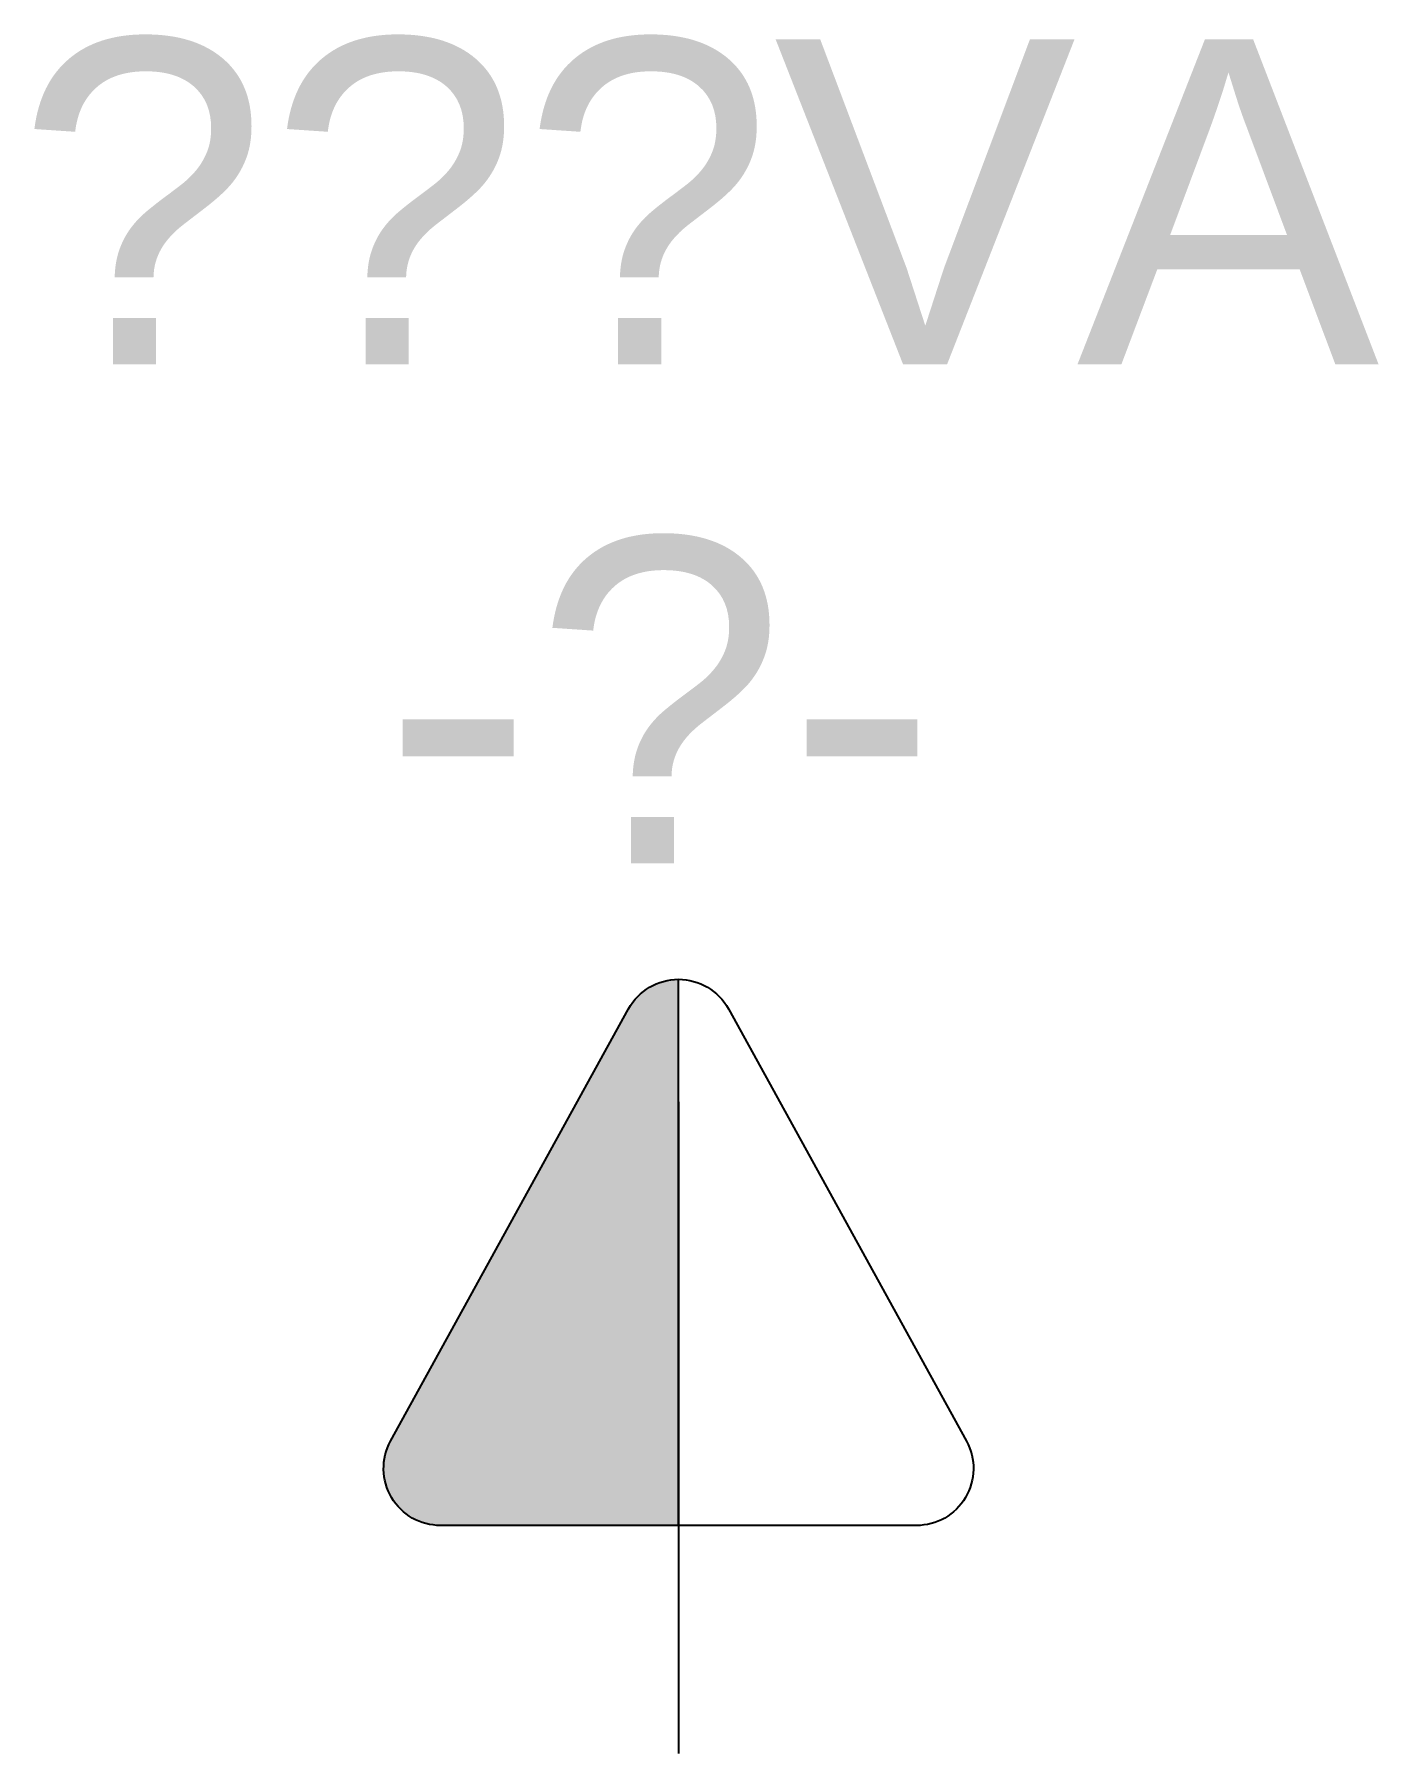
# Model space of a CAD drawing. Header units: millimetres. Extents: x 2936.762 to 2937.175, y 1619.786 to 1620.314.
import ezdxf
from ezdxf.enums import TextEntityAlignment as Align

# ---------------------------------------------------------------- set-up
doc = ezdxf.new("R2010")
doc.units = ezdxf.units.MM
doc.layers.add('ELE_Tomadas', color=4, linetype='Continuous')
doc.styles.add('ECT_1-050', font='arial.ttf', dxfattribs={"height": 0.1})

# ---------------------------------------------------------------- blocks, each defined once
blk = doc.blocks.new('*U1')
blk.add_hatch(color=7).paths.add_polyline_path([(0.08852, -0.09608, 0.570622), (0.07319, -0.07014), (0, -0.07014), (0, -0.23806, 0.273381), (0.01533, -0.229)])
at = {"color": 7}
for p, q in [((0, -0.2004), (0, 0)), ((0, -0.2004), (0, 0)), ((0, -0.07014), (0, 0)), ((0, -0.07014), (0, -0.23806))]:
    blk.add_line(p, q, dxfattribs=at)
blk.add_lwpolyline([(0.01533, -0.229, -0.590926), (-0.01533, -0.229), (-0.08852, -0.09608, -0.570622), (-0.07319, -0.07014), (0, -0.07014), (0.07319, -0.07014, -0.570622), (0.08852, -0.09608), (0.01533, -0.229)], format="xyb", dxfattribs=at)
blk.add_lwpolyline([(0.01533, -0.229, -0.590926), (-0.01533, -0.229), (-0.08852, -0.09608, -0.570622), (-0.07319, -0.07014), (0, -0.07014), (0.07319, -0.07014, -0.570622), (0.08852, -0.09608), (0.01533, -0.229)], format="xyb", dxfattribs=at)
blk.add_lwpolyline([(0.01533, -0.229, -0.590926), (-0.01533, -0.229), (-0.08852, -0.09608, -0.570622), (-0.07319, -0.07014), (0, -0.07014), (0.07319, -0.07014, -0.570622), (0.08852, -0.09608), (0.01533, -0.229)], format="xyb", dxfattribs=at)
at = {"color": 7, "style": 'ECT_1-050'}
for tag, p in [('CIRCUITO', (0.00567, -0.32373)), ('POTÊNCIA', (-0.00588, -0.47709))]:
    blk.add_attdef(tag, text='', height=0.1, rotation=180, dxfattribs=at).set_placement(p, align=Align.MIDDLE_CENTER)

msp = doc.modelspace()

# ---------------------------------------------------------------- block references
at = {"layer": 'ELE_Tomadas', "rotation": 180}
msp.add_blockref('*U1', (2936.95995, 1619.78562), dxfattribs=at).add_auto_attribs({'CIRCUITO': '-?-', 'POTÊNCIA': '???VA'})

doc.saveas('drawing.dxf')
